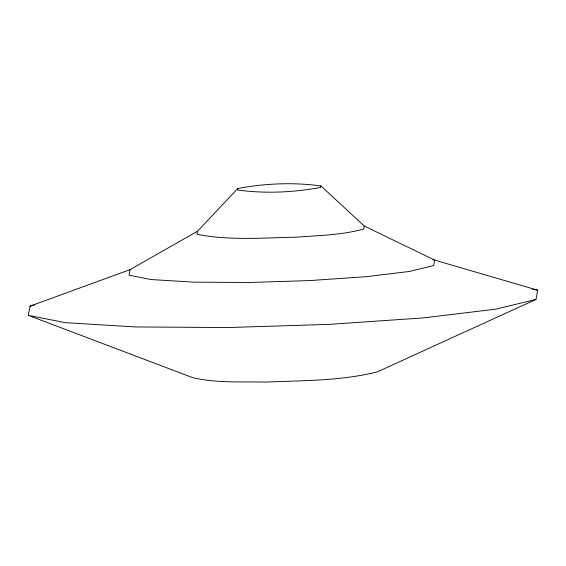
<?xml version="1.0" encoding="UTF-8"?>
<svg xmlns="http://www.w3.org/2000/svg" width="566" height="566" viewBox="0 0 566 566"><rect width="100%" height="100%" fill="white"/><g stroke="black" fill="none" stroke-linecap="round" stroke-linejoin="round"><path stroke-width="0.85" d="M28.3 315.354L30.026 306.135L130.046 269.642L197.513 231.239L237.798 188.506C264.966 183.37 293.457 182.195 320.865 185.903L364.235 226.011L434.653 260.091L537.7 290.216L535.974 299.435L377.324 371.876C340.845 381.038 302.753 380.486 265.397 382.092C241.173 381.541 216.495 383.217 192.716 377.663L28.3 315.354L65.352 322.662L135.543 326.943L228.176 327.544L329.157 324.375L423.113 317.922L495.738 309.17L535.974 299.435M130.046 269.642L129.013 275.175L151.242 279.562L193.36 282.13L248.941 282.491L309.531 280.587L365.905 276.717L409.48 271.461L433.62 265.624L434.653 260.091L432.94 259.759M197.513 231.239L196.947 234.267C229.393 240.791 262.886 237.727 295.749 237.232C318.453 235.414 341.588 235.187 363.669 229.039L364.235 226.011M237.798 188.506L237.515 190.013C264.93 193.721 293.421 192.546 320.589 187.41L320.865 185.903M30.026 306.135L34.307 305.102M532.528 289.198L537.7 290.216"/></g></svg>
